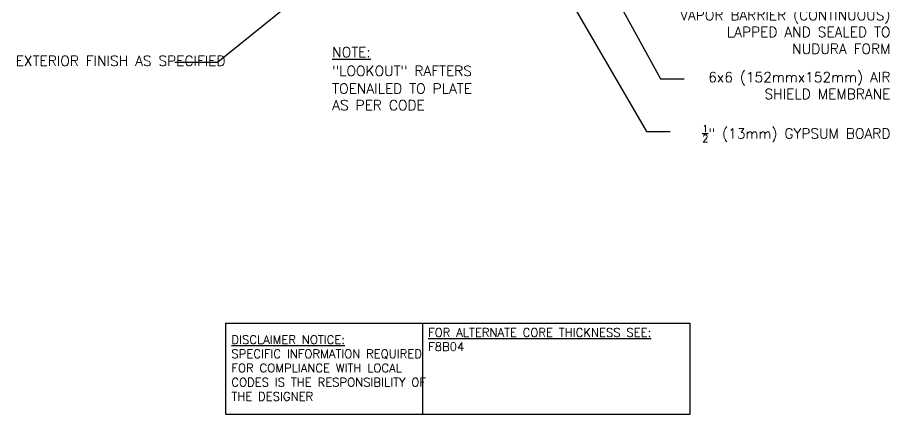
# Model space of a CAD drawing. Header units: inches. Extents: x 118 to 204, y -34 to 84.
# Drawn here: x 117.8 to 204.2, y -34.3 to 5.1 of the extents above; entities that cross this region are included whole.
import ezdxf

# ---------------------------------------------------------------- set-up
doc = ezdxf.new("R2010")
doc.units = ezdxf.units.IN
doc.header["$LTSCALE"] = 0.5
doc.header["$MEASUREMENT"] = 0
doc.layers.add('TEXT', color=4, linetype='Continuous')
doc.styles.add('DIM', font='romans.shx', dxfattribs={"width": 0.7})
doc.styles.add('ROMANS', font='romans.shx', dxfattribs={"height": 1.125})
doc.styles.get("Standard").update_dxf_attribs({"font": 'romans.shx', "height": 1.125})
doc.dimstyles.new('ext_12', dxfattribs={"dimscale": 12, "dimtxt": 0.09375, "dimasz": 0.09375, "dimexe": 0.09375, "dimexo": 0.0625, "dimgap": 0.0625, "dimtad": 1, "dimdec": 1, "dimzin": 3, "dimdsep": 46, "dimlunit": 4, "dimtxsty": 'DIM', "dimcen": 0.09, "dimdle": 0.09375, "dimclrt": 4, "dimadec": 0, "dimazin": 0, "dimtfac": 1, "dimtdec": 1, "dimtmove": 2, "dimatfit": 3, "dimfxl": 1, "dimfrac": 2, "dimtolj": 1, "dimtzin": 0, "dimarcsym": 0})

msp = doc.modelspace()

# ---------------------------------------------------------------- linework, layer by layer
at = {"layer": 'TEXT'}
msp.add_lwpolyline([(138.415, -25.219), (157.89, -25.219), (157.89, -34.276), (138.415, -34.276)], close=True, dxfattribs=at)
msp.add_lwpolyline([(157.89, -25.219), (184.381, -25.219), (184.381, -34.276), (157.89, -34.276)], dxfattribs=at)

# ---------------------------------------------------------------- texts
at = {"layer": 'TEXT', "style": 'ROMANS'}
for s, p in [('%%UNOTE:', (148.949, 1.121)), ('"LOOKOUT" RAFTERS', (148.949, -0.74)), ('TOENAILED TO PLATE', (148.949, -2.491)), ('AS PER CODE', (148.949, -4.133))]:
    msp.add_text(s, height=1, dxfattribs=at).set_placement(p)
at = {"layer": 'TEXT', "char_height": 1, "style": 'ROMANS'}
for s, insert, width, attachment_point in [('6 MIL (0.15mm) POLYETHYLENE VAPOR BARRIER (CONTINUOUS) LAPPED AND SEALED TO NUDURA FORM', (204.244, 7.447), 23.76684, 3), ('\\A1;EXTERIOR FINISH AS SPECIFIED', (117.598, 1.251), 20.2081, 1), ('6x6 (152mmx152mm) AIR SHIELD MEMBRANE', (204.244, -0.358), 23.76684, 3), ('\\A1;{\\H0.7x;\\S1/2;}" (13mm) GYPSUM BOARD', (204.244, -5.606), 23.76684, 3)]:
    msp.add_mtext(s, dxfattribs=dict(at, insert=insert, width=width, attachment_point=attachment_point))
at = {"layer": 'TEXT', "char_height": 0.84375, "attachment_point": 4}
for s, insert, width in [('{\\LFOR ALTERNATE CORE THICKNESS SEE:\\P}F8B04\\P\\P ', (158.453, -28.258), 34.99943), ('{\\LDISCLAIMER NOTICE:}\\PSPECIFIC INFORMATION REQUIRED FOR COMPLIANCE WITH LOCAL CODES IS THE RESPONSIBILITY OF THE DESIGNER', (138.965, -29.668), 21.00353)]:
    msp.add_mtext(s, dxfattribs=dict(at, insert=insert, width=width))

# ---------------------------------------------------------------- leaders
at = {"layer": 'TEXT'}
for points in [[(170.684, 18.708), (181.455, -1.03), (183.809, -1.03)], [(157.494, 16.673), (137.598, 0.589), (133.375, 0.589)], [(169.744, 11.551), (180.077, -6.246), (182.431, -6.246)]]:
    msp.add_leader(points, dimstyle='ext_12', override={"dimgap": 0.0625, "dimtad": 0}, dxfattribs=at)

doc.saveas('drawing.dxf')
